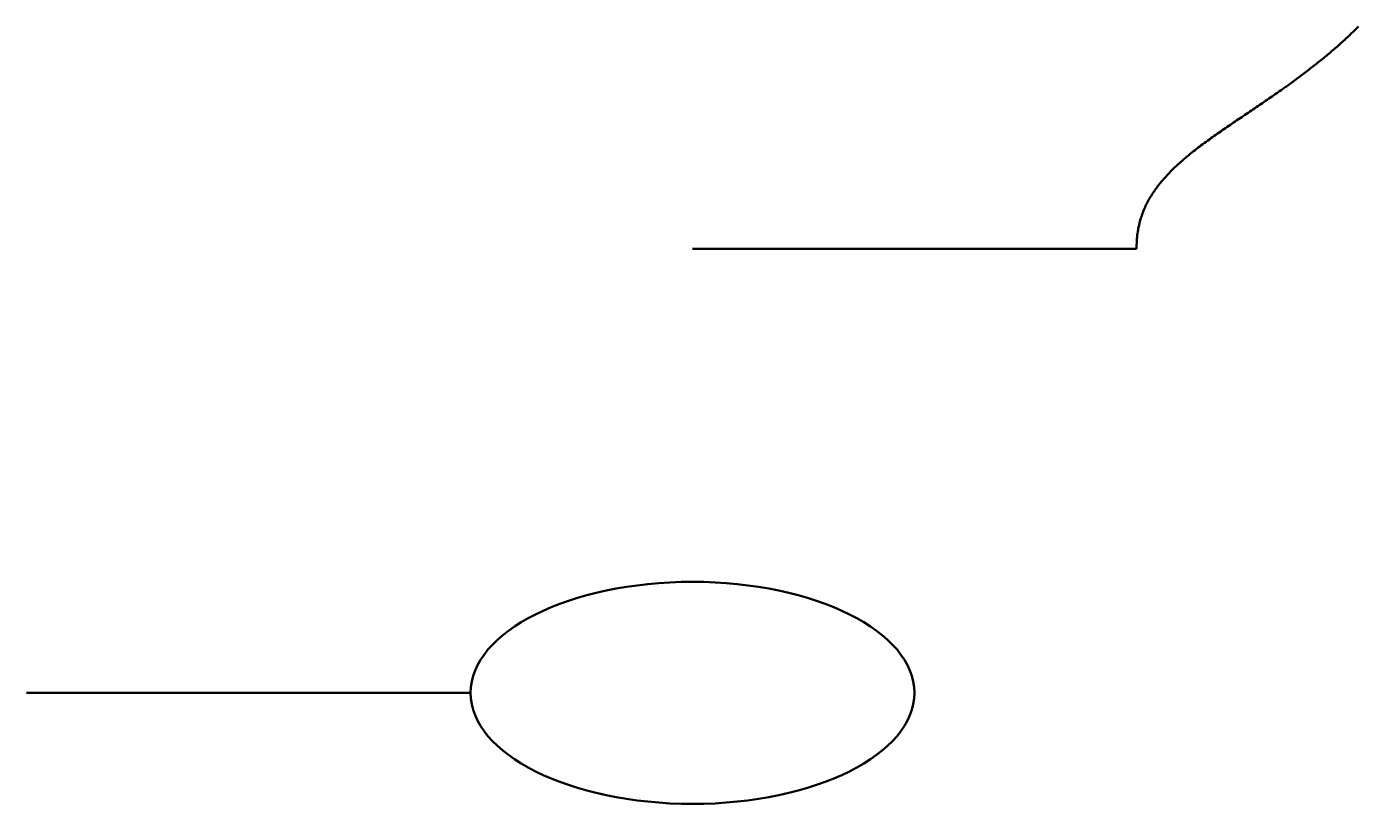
# Model space of a CAD drawing. Header units: millimetres. Extents: x -200 to 400, y -54 to 300.
import ezdxf

# ---------------------------------------------------------------- set-up
doc = ezdxf.new("R2010")
doc.units = ezdxf.units.MM

msp = doc.modelspace()

# ---------------------------------------------------------------- linework, layer by layer
at = {"color": 1, "lineweight": 50}
for p, q in [((100, 200), (300, 200)), ((-200, 0), (0, 0))]:
    msp.add_line(p, q, dxfattribs=at)
msp.add_ellipse((100, 0), major_axis=(100, 0), ratio=0.5, dxfattribs=at)
msp.add_rational_spline([(300, 200), (300, 240), (360, 260), (400, 300)], [1, 2, 3, 4], degree=3, dxfattribs=at)

doc.saveas('drawing.dxf')
